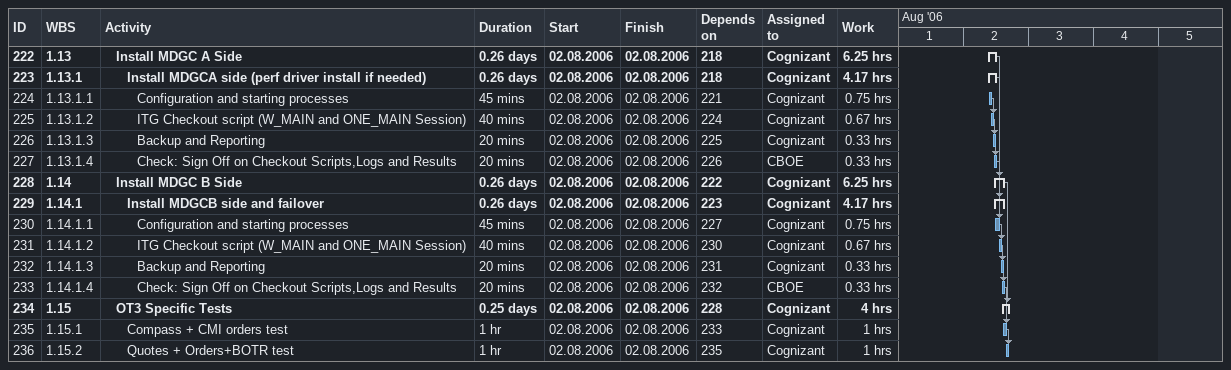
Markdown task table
| ID | WBS | Task | Duration | Start | Finish | Predecessors | Resources | Work (h) |
|---|---|---|---|---|---|---|---|---|
| 222 | 1.13 | **Install MDGC A Side** | 0.26d | 2006-08-02 | 2006-08-02 | 218 | Cognizant | 6.25 |
| 223 | 1.13.1 | **Install MDGCA side (perf driver install if needed)** | 0.26d | 2006-08-02 | 2006-08-02 | 218 | Cognizant | 4.17 |
| 224 | 1.13.1.1 | Configuration and starting processes | 45min | 2006-08-02 | 2006-08-02 | 221 | Cognizant | 0.75 |
| 225 | 1.13.1.2 | ITG Checkout script (W_MAIN and ONE_MAIN Session) | 40min | 2006-08-02 | 2006-08-02 | 224 | Cognizant | 0.67 |
| 226 | 1.13.1.3 | Backup and Reporting | 20min | 2006-08-02 | 2006-08-02 | 225 | Cognizant | 0.33 |
| 227 | 1.13.1.4 | Check: Sign Off on Checkout Scripts,Logs and Results | 20min | 2006-08-02 | 2006-08-02 | 226 | CBOE | 0.33 |
| 228 | 1.14 | **Install MDGC B Side** | 0.26d | 2006-08-02 | 2006-08-02 | 222 | Cognizant | 6.25 |
| 229 | 1.14.1 | **Install MDGCB side and failover** | 0.26d | 2006-08-02 | 2006-08-02 | 223 | Cognizant | 4.17 |
| 230 | 1.14.1.1 | Configuration and starting processes | 45min | 2006-08-02 | 2006-08-02 | 227 | Cognizant | 0.75 |
| 231 | 1.14.1.2 | ITG Checkout script (W_MAIN and ONE_MAIN Session) | 40min | 2006-08-02 | 2006-08-02 | 230 | Cognizant | 0.67 |
| 232 | 1.14.1.3 | Backup and Reporting | 20min | 2006-08-02 | 2006-08-02 | 231 | Cognizant | 0.33 |
| 233 | 1.14.1.4 | Check: Sign Off on Checkout Scripts,Logs and Results | 20min | 2006-08-02 | 2006-08-02 | 232 | CBOE | 0.33 |
| 234 | 1.15 | **OT3 Specific Tests** | 0.25d | 2006-08-02 | 2006-08-02 | 228 | Cognizant | 4 |
| 235 | 1.15.1 | Compass + CMI orders test | 1h | 2006-08-02 | 2006-08-02 | 233 | Cognizant | 1 |
| 236 | 1.15.2 | Quotes + Orders+BOTR test | 1h | 2006-08-02 | 2006-08-02 | 235 | Cognizant | 1 |
